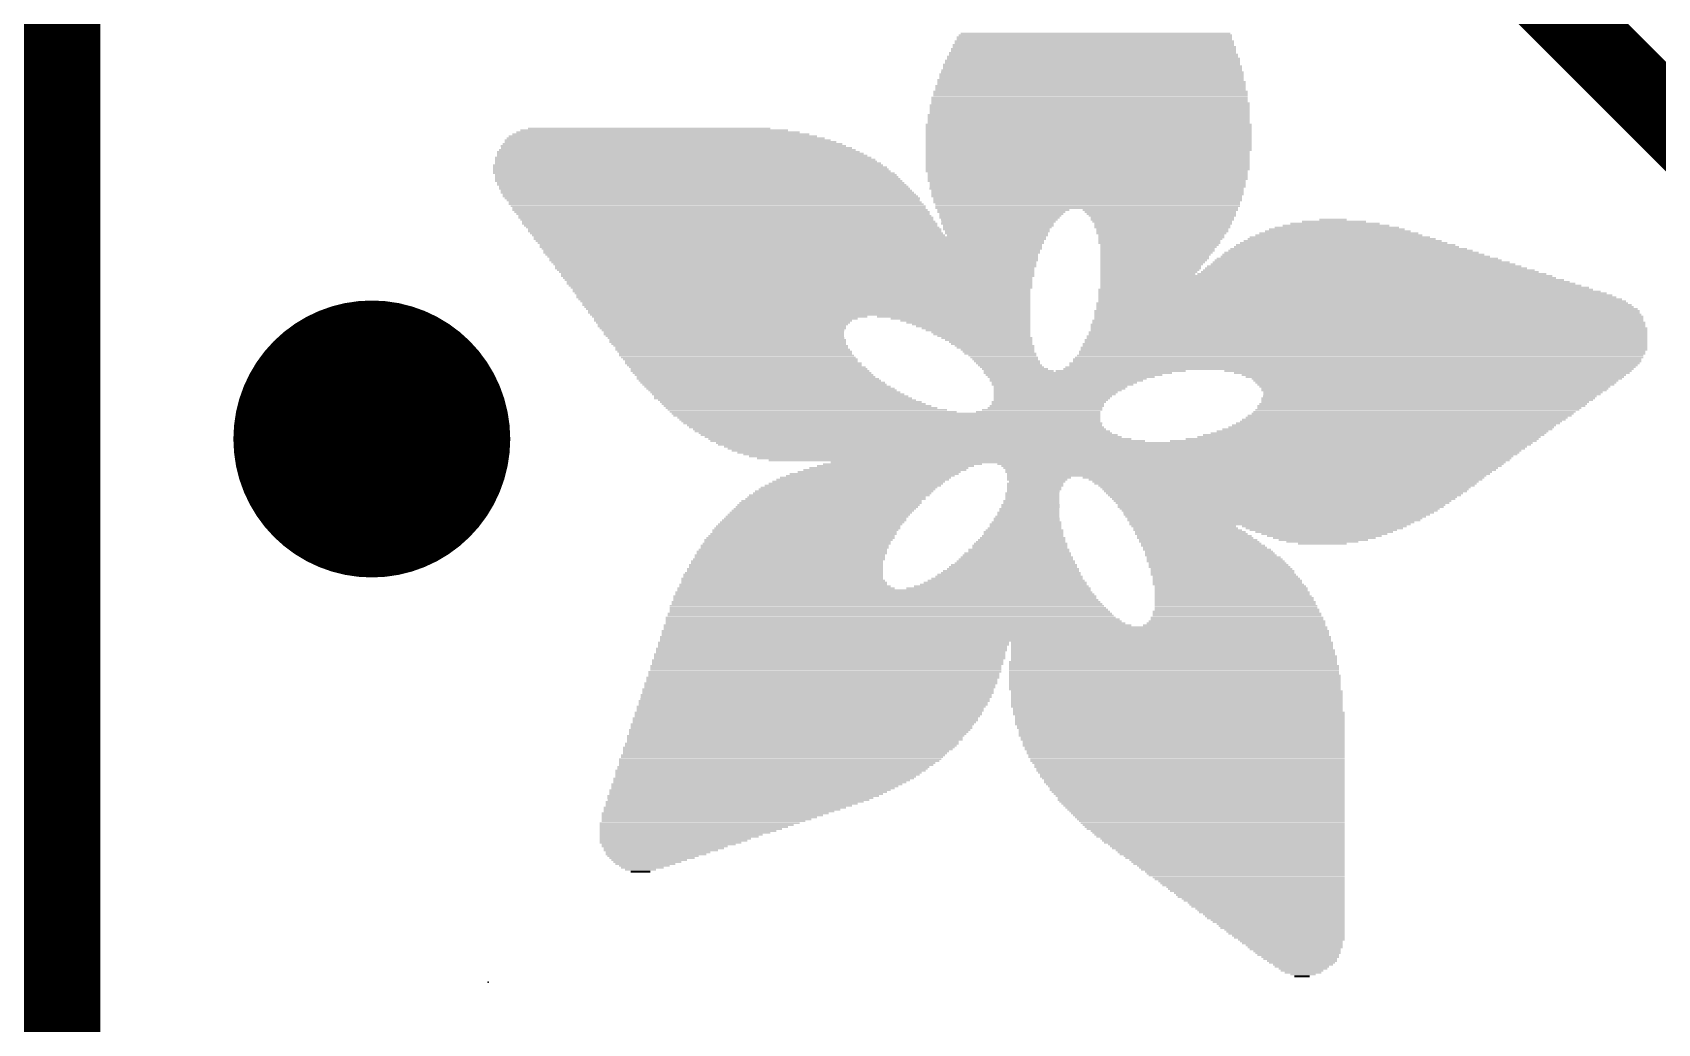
# Model space of a CAD drawing. Extents: x -7.1 to 25.8, y -5.3 to 36.3.
# Drawn here: x 0.16 to 5.48, y 22.09 to 25.33 of the extents above; entities that cross this region are included whole.
import ezdxf

# ---------------------------------------------------------------- set-up
doc = ezdxf.new("R2010")
doc.units = 0
for name, color, linetype in [('1', 12, 'CONTINUOUS'), ('16', 132, 'CONTINUOUS'), ('18', 110, 'CONTINUOUS'), ('20', 53, 'CONTINUOUS'), ('21', 40, 'CONTINUOUS'), ('23', 53, 'CONTINUOUS'), ('47', 253, 'CONTINUOUS')]:
    doc.layers.add(name, color=color, linetype=linetype)

# ---------------------------------------------------------------- blocks, each defined once
blk = doc.blocks.new('RECT')
blk.add_solid([(-0.5, -0.5), (0.5, -0.5), (-0.5, 0.5), (0.5, 0.5)])
blk = doc.blocks.new('ROUNDV')
at = {"const_width": 0.5}
blk.add_lwpolyline([(0, -0.25, 1), (0, 0.25, 1), (0, -0.25)], format="xyb", dxfattribs=at)

msp = doc.modelspace()

# ---------------------------------------------------------------- linework, layer by layer
at = {"layer": '1', "const_width": 0.254}
for points in [[(0.254, 0), (0.254, 29.21)], [(5.08, 25.484), (7.732, 22.832)]]:
    msp.add_lwpolyline(points, dxfattribs=at)
at = {"layer": '16', "const_width": 0.254}
msp.add_lwpolyline([(0.254, 0), (0.254, 29.21)], dxfattribs=at)
at = {"layer": '20'}
msp.add_line((0.254, 2.54), (0.254, 26.67), dxfattribs=at)
at = {"layer": '23'}
msp.add_point((1.651, 22.225), dxfattribs=at)
at = {"layer": '47', "const_width": 0.13}
msp.add_lwpolyline([(0.254, 23.749), (0.254, 35.859)], dxfattribs=at)
at = {"layer": '47', "const_width": 0.065}
msp.add_lwpolyline([(0.2215, 23.749, 1), (0.2865, 23.749)], format="xyb", dxfattribs=at)

# ---------------------------------------------------------------- block references
at = {"layer": '18', "xscale": 0.9064, "yscale": 0.9064}
msp.add_blockref('ROUNDV', (1.27, 24.003), dxfattribs=at)
msp.add_blockref('ROUNDV', (1.27, 24.003), dxfattribs=at)
at = {"layer": '21'}
for p, xscale, yscale in [((3.6354, 25.3175), 0.9017, 0.0063), ((3.6386, 25.3238), 0.8953, 0.0064), ((3.6386, 25.3301), 0.8827, 0.0063), ((3.629, 25.2667), 0.9398, 0.0063), ((3.6322, 25.2794), 0.9334, 0.0063), ((3.6322, 25.273), 0.9334, 0.0064), ((3.6322, 25.292), 0.9208, 0.0063), ((3.6354, 25.2857), 0.9271, 0.0064), ((3.6354, 25.3048), 0.9144, 0.0063), ((3.6354, 25.2984), 0.9144, 0.0064), ((3.6354, 25.3111), 0.9017, 0.0064), ((3.6259, 25.2286), 0.9715, 0.0063), ((3.6291, 25.2222), 0.9779, 0.0064), ((3.6291, 25.2158), 0.9779, 0.0063), ((3.629, 25.2413), 0.9652, 0.0063), ((3.629, 25.2349), 0.9652, 0.0064), ((3.6322, 25.2476), 0.9588, 0.0064), ((3.6291, 25.2539), 0.9525, 0.0063), ((3.6322, 25.2603), 0.9462, 0.0064), ((3.6227, 25.1587), 1.016, 0.0064), ((3.6227, 25.1777), 1.0033, 0.0063), ((3.6259, 25.1714), 1.0097, 0.0064), ((3.6259, 25.1651), 1.0097, 0.0063), ((3.6259, 25.1968), 0.9969, 0.0064), ((3.6259, 25.1905), 0.9969, 0.0063), ((3.6259, 25.1841), 0.9969, 0.0064), ((3.629, 25.2032), 0.9906, 0.0063), ((3.6259, 25.2095), 0.9843, 0.0064), ((3.6195, 25.1206), 1.035, 0.0064), ((3.6195, 25.1143), 1.035, 0.0063), ((3.6195, 25.1079), 1.035, 0.0064), ((3.6227, 25.1396), 1.0287, 0.0063), ((3.6227, 25.1333), 1.0287, 0.0064), ((3.6227, 25.127), 1.0287, 0.0063), ((3.6227, 25.1524), 1.016, 0.0063), ((3.6227, 25.146), 1.016, 0.0064), ((3.6164, 25.0634), 1.0541, 0.0063), ((3.6164, 25.0571), 1.0541, 0.0064), ((3.6195, 25.0952), 1.0478, 0.0064), ((3.6195, 25.0889), 1.0478, 0.0063), ((3.6195, 25.0825), 1.0478, 0.0064), ((3.6195, 25.0762), 1.0478, 0.0063), ((3.6195, 25.0698), 1.0478, 0.0064), ((3.6227, 25.1015), 1.0414, 0.0063), ((2.2162, 25), 0.9715, 0.0063), ((2.2067, 25.0063), 0.9271, 0.0064), ((2.194, 25.0127), 0.8763, 0.0063), ((2.1781, 25.019), 0.7937, 0.0064), ((3.6163, 25.0317), 1.0668, 0.0064), ((3.6163, 25.0253), 1.0668, 0.0063), ((3.6163, 25.019), 1.0668, 0.0064), ((3.6163, 25.0127), 1.0668, 0.0063), ((3.6163, 25.0063), 1.0668, 0.0064), ((3.6163, 25), 1.0668, 0.0063), ((3.6164, 25.0508), 1.0541, 0.0063), ((3.6164, 25.0444), 1.0541, 0.0064), ((3.6164, 25.0381), 1.0541, 0.0063), ((2.2701, 24.9491), 1.1684, 0.0063), ((2.2574, 24.9619), 1.1303, 0.0063), ((2.267, 24.9555), 1.1493, 0.0064), ((2.2543, 24.9682), 1.1113, 0.0064), ((2.2384, 24.9809), 1.0668, 0.0064), ((2.2479, 24.9746), 1.0858, 0.0063), ((2.232, 24.9872), 1.0414, 0.0063), ((2.2225, 24.9936), 1.0096, 0.0064), ((3.6163, 24.9936), 1.0668, 0.0064), ((3.6163, 24.9872), 1.0668, 0.0063), ((3.6163, 24.9809), 1.0668, 0.0064), ((3.6163, 24.9746), 1.0668, 0.0063), ((3.6163, 24.9682), 1.0668, 0.0064), ((3.6163, 24.9619), 1.0668, 0.0063), ((3.6163, 24.9555), 1.0668, 0.0064), ((3.6163, 24.9491), 1.0668, 0.0063), ((2.3051, 24.8984), 1.2763, 0.0063), ((2.3114, 24.892), 1.289, 0.0064), ((2.2955, 24.9174), 1.2446, 0.0064), ((2.2987, 24.911), 1.251, 0.0063), ((2.3051, 24.9047), 1.2637, 0.0064), ((2.2892, 24.9238), 1.2319, 0.0063), ((2.2733, 24.9428), 1.1874, 0.0064), ((2.286, 24.9301), 1.2128, 0.0064), ((2.2797, 24.9365), 1.2001, 0.0063), ((3.6132, 24.9428), 1.0605, 0.0064), ((3.6132, 24.9365), 1.0605, 0.0063), ((3.6132, 24.9301), 1.0605, 0.0064), ((3.6132, 24.9238), 1.0605, 0.0063), ((3.6132, 24.9174), 1.0605, 0.0064), ((3.6132, 24.911), 1.0605, 0.0063), ((3.6132, 24.9047), 1.0605, 0.0064), ((3.6132, 24.8984), 1.0605, 0.0063), ((3.6132, 24.892), 1.0605, 0.0064), ((2.3146, 24.8857), 1.2954, 0.0063), ((2.3178, 24.8793), 1.3017, 0.0064), ((2.3241, 24.8729), 1.3144, 0.0063), ((2.3304, 24.8666), 1.3145, 0.0064), ((2.3336, 24.8603), 1.3208, 0.0063), ((2.3368, 24.8539), 1.3272, 0.0064), ((2.3399, 24.8476), 1.3335, 0.0063), ((2.3464, 24.8412), 1.3335, 0.0064), ((3.6132, 24.8857), 1.0605, 0.0063), ((3.6099, 24.8793), 1.0541, 0.0064), ((3.61, 24.8476), 1.0414, 0.0063), ((3.6132, 24.8729), 1.0477, 0.0063), ((3.6132, 24.8666), 1.0477, 0.0064), ((3.6132, 24.8603), 1.0477, 0.0063), ((3.6132, 24.8539), 1.0477, 0.0064), ((3.6132, 24.8412), 1.0351, 0.0064), ((2.3495, 24.8348), 1.3398, 0.0063), ((2.359, 24.8222), 1.3462, 0.0063), ((2.3559, 24.8285), 1.3399, 0.0064), ((2.3654, 24.8158), 1.3462, 0.0064), ((2.3685, 24.8095), 1.3525, 0.0063), ((2.3749, 24.8031), 1.3526, 0.0064), ((2.378, 24.7968), 1.3589, 0.0063), ((2.3845, 24.7904), 1.3589, 0.0064), ((3.6099, 24.8222), 1.0287, 0.0063), ((3.6132, 24.8348), 1.0351, 0.0063), ((3.6132, 24.8285), 1.0351, 0.0064), ((3.61, 24.7968), 1.016, 0.0063), ((3.6132, 24.8158), 1.0223, 0.0064), ((3.6132, 24.8095), 1.0223, 0.0063), ((3.6132, 24.8031), 1.0223, 0.0064), ((3.6132, 24.7904), 1.0097, 0.0064), ((2.3876, 24.7841), 1.3526, 0.0063), ((2.394, 24.7777), 1.3525, 0.0064), ((2.3972, 24.7714), 1.3589, 0.0063), ((2.4035, 24.765), 1.3589, 0.0064), ((2.4066, 24.7587), 1.3525, 0.0063), ((2.4099, 24.7523), 1.3589, 0.0064), ((2.4162, 24.746), 1.3589, 0.0063), ((2.4194, 24.7396), 1.3525, 0.0064), ((2.4257, 24.7333), 1.3526, 0.0063), ((3.6099, 24.7777), 1.0033, 0.0064), ((3.6132, 24.7841), 1.0097, 0.0063), ((3.6132, 24.7714), 0.9969, 0.0063), ((3.6132, 24.765), 0.9969, 0.0064), ((3.61, 24.7587), 0.9906, 0.0063), ((3.3369, 24.7523), 0.4318, 0.0064), ((3.3306, 24.746), 0.4191, 0.0063), ((3.3306, 24.7396), 0.4064, 0.0064), ((3.3274, 24.7333), 0.4, 0.0063), ((3.8513, 24.7523), 0.508, 0.0064), ((3.8513, 24.746), 0.4953, 0.0063), ((3.8545, 24.7396), 0.4889, 0.0064), ((3.8576, 24.7333), 0.4826, 0.0063), ((2.4289, 24.7269), 1.3589, 0.0064), ((2.4321, 24.7206), 1.3525, 0.0063), ((2.4384, 24.7142), 1.3526, 0.0064), ((2.4416, 24.7079), 1.3589, 0.0063), ((2.4447, 24.7015), 1.3525, 0.0064), ((2.4511, 24.6952), 1.3526, 0.0063), ((2.4575, 24.6888), 1.3525, 0.0064), ((2.4575, 24.6825), 1.3525, 0.0063), ((3.3243, 24.7269), 0.3937, 0.0064), ((3.3242, 24.7206), 0.381, 0.0063), ((3.3178, 24.7079), 0.3683, 0.0063), ((3.3211, 24.7142), 0.3747, 0.0064), ((3.3211, 24.7015), 0.3619, 0.0064), ((3.3179, 24.6952), 0.3556, 0.0063), ((3.3147, 24.6888), 0.3492, 0.0064), ((3.3178, 24.6825), 0.3429, 0.0063), ((3.8577, 24.7269), 0.4699, 0.0064), ((3.8577, 24.7206), 0.4699, 0.0063), ((3.8576, 24.7142), 0.4572, 0.0064), ((3.8608, 24.7079), 0.4508, 0.0063), ((3.8577, 24.7015), 0.4445, 0.0064), ((3.8577, 24.6952), 0.4445, 0.0063), ((3.8576, 24.6888), 0.4318, 0.0064), ((3.8576, 24.6825), 0.4318, 0.0063), ((4.4323, 24.6825), 0.4762, 0.0063), ((4.4291, 24.6888), 0.4445, 0.0064), ((4.4291, 24.6952), 0.4064, 0.0063), ((4.426, 24.7015), 0.3493, 0.0064), ((4.4228, 24.7079), 0.2921, 0.0063), ((4.4196, 24.7142), 0.2096, 0.0064), ((4.4165, 24.7206), 0.0889, 0.0063), ((2.4638, 24.6761), 1.3526, 0.0064), ((2.4702, 24.6698), 1.3525, 0.0063), ((2.6384, 24.6634), 1.6764, 0.0064), ((2.6384, 24.6571), 1.6764, 0.0063), ((2.6385, 24.6507), 1.6637, 0.0064), ((2.6416, 24.6444), 1.6574, 0.0063), ((2.6416, 24.638), 1.6446, 0.0064), ((2.6416, 24.6317), 1.6446, 0.0063), ((3.3147, 24.6761), 0.3366, 0.0064), ((3.3179, 24.6698), 0.3302, 0.0063), ((3.8545, 24.6761), 0.4255, 0.0064), ((3.8545, 24.6698), 0.4127, 0.0063), ((3.8545, 24.6634), 0.4127, 0.0064), ((3.8513, 24.6571), 0.4064, 0.0063), ((3.8481, 24.6507), 0.4, 0.0064), ((3.8481, 24.6444), 0.4, 0.0063), ((3.8481, 24.638), 0.3874, 0.0064), ((3.8449, 24.6317), 0.381, 0.0063), ((4.4609, 24.6317), 0.7366, 0.0063), ((4.4577, 24.638), 0.7176, 0.0064), ((4.4514, 24.6444), 0.6795, 0.0063), ((4.4482, 24.6507), 0.6477, 0.0064), ((4.445, 24.6571), 0.616, 0.0063), ((4.4386, 24.6634), 0.5905, 0.0064), ((4.4355, 24.6698), 0.5461, 0.0063), ((4.4355, 24.6761), 0.5207, 0.0064), ((2.6448, 24.6253), 1.6383, 0.0064), ((2.6448, 24.619), 1.6256, 0.0063), ((2.6448, 24.6126), 1.6256, 0.0064), ((2.6448, 24.6063), 1.6129, 0.0063), ((2.648, 24.5999), 1.6065, 0.0064), ((2.6511, 24.5936), 1.6002, 0.0063), ((2.6511, 24.5872), 1.6002, 0.0064), ((2.6512, 24.5809), 1.5875, 0.0063), ((2.6543, 24.5745), 1.5812, 0.0064), ((3.8258, 24.5809), 0.3429, 0.0063), ((3.8354, 24.6063), 0.362, 0.0063), ((3.8322, 24.5999), 0.3556, 0.0064), ((3.8322, 24.5936), 0.3556, 0.0063), ((3.8291, 24.5872), 0.3493, 0.0064), ((3.8227, 24.5745), 0.3366, 0.0064), ((3.8418, 24.6253), 0.3747, 0.0064), ((3.8418, 24.619), 0.3747, 0.0063), ((3.8386, 24.6126), 0.3683, 0.0064), ((4.5149, 24.5745), 0.9969, 0.0064), ((4.5085, 24.5809), 0.9716, 0.0063), ((4.499, 24.5872), 0.9398, 0.0064), ((4.4958, 24.5936), 0.9208, 0.0063), ((4.4895, 24.5999), 0.8827, 0.0064), ((4.4831, 24.6063), 0.8572, 0.0063), ((4.4768, 24.6126), 0.8319, 0.0064), ((4.4736, 24.619), 0.8001, 0.0063), ((4.4672, 24.6253), 0.7747, 0.0064), ((2.6575, 24.5682), 1.5748, 0.0063), ((2.6543, 24.5618), 1.5684, 0.0064), ((2.6575, 24.5555), 1.5621, 0.0063), ((2.6606, 24.5491), 1.5557, 0.0064), ((2.6638, 24.5428), 1.5494, 0.0063), ((2.6638, 24.5364), 1.5494, 0.0064), ((2.6639, 24.5301), 1.5367, 0.0063), ((2.667, 24.5237), 1.5304, 0.0064), ((4.4005, 24.5301), 1.4923, 0.0063), ((3.8195, 24.5682), 0.3302, 0.0063), ((3.8195, 24.5618), 0.3302, 0.0064), ((3.8164, 24.5555), 0.3239, 0.0063), ((3.81, 24.5428), 0.3112, 0.0063), ((4.3942, 24.5364), 1.4796, 0.0064), ((4.4133, 24.5237), 1.5177, 0.0064), ((3.8132, 24.5491), 0.3175, 0.0064), ((4.5434, 24.5428), 1.143, 0.0063), ((4.537, 24.5491), 1.1049, 0.0064), ((4.5339, 24.5555), 1.0858, 0.0063), ((4.5244, 24.5618), 1.0541, 0.0064), ((4.5181, 24.5682), 1.0287, 0.0063), ((2.6702, 24.5174), 1.524, 0.0063), ((2.6702, 24.511), 1.524, 0.0064), ((2.6734, 24.5047), 1.5177, 0.0063), ((2.6766, 24.4983), 1.5113, 0.0064), ((2.6765, 24.492), 1.4986, 0.0063), ((2.6765, 24.4856), 1.4986, 0.0064), ((2.6797, 24.4793), 1.4922, 0.0063), ((2.6829, 24.4729), 1.4859, 0.0064), ((2.6829, 24.4666), 1.4859, 0.0063), ((4.4577, 24.492), 1.6192, 0.0063), ((4.4704, 24.4856), 1.6446, 0.0064), ((4.4895, 24.4729), 1.6827, 0.0064), ((4.4958, 24.4666), 1.6954, 0.0063), ((4.48, 24.4793), 1.6637, 0.0063), ((4.4228, 24.5174), 1.5367, 0.0063), ((4.4323, 24.511), 1.5558, 0.0064), ((4.4418, 24.5047), 1.5748, 0.0063), ((4.4545, 24.4983), 1.6002, 0.0064), ((2.6861, 24.4602), 1.4795, 0.0064), ((2.6892, 24.4539), 1.4732, 0.0063), ((2.6924, 24.4475), 1.4668, 0.0064), ((2.6924, 24.4412), 1.4668, 0.0063), ((2.6956, 24.4348), 1.4605, 0.0064), ((2.6987, 24.4285), 1.4541, 0.0063), ((2.7019, 24.4221), 1.4478, 0.0064), ((2.7019, 24.4158), 1.4478, 0.0063), ((4.5276, 24.4221), 1.7843, 0.0064), ((4.5276, 24.4158), 1.7843, 0.0063), ((4.518, 24.4412), 1.7526, 0.0063), ((4.5212, 24.4348), 1.759, 0.0064), ((4.5276, 24.4285), 1.7717, 0.0063), ((4.5117, 24.4475), 1.7399, 0.0064), ((4.5053, 24.4602), 1.7145, 0.0064), ((4.5117, 24.4539), 1.7272, 0.0063), ((2.7051, 24.4094), 1.4414, 0.0064), ((2.4416, 24.4031), 0.9017, 0.0063), ((2.4289, 24.3967), 0.8636, 0.0064), ((2.4194, 24.3904), 0.8445, 0.0063), ((2.4194, 24.384), 0.8319, 0.0064), ((2.4162, 24.3713), 0.8128, 0.0064), ((2.4194, 24.3777), 0.8191, 0.0063), ((2.4194, 24.365), 0.8065, 0.0063), ((3.175, 24.4031), 0.5016, 0.0063), ((3.1972, 24.3967), 0.4572, 0.0064), ((3.2131, 24.3904), 0.4254, 0.0063), ((3.2226, 24.384), 0.4064, 0.0064), ((3.2322, 24.3777), 0.3873, 0.0063), ((3.2385, 24.3713), 0.3746, 0.0064), ((3.248, 24.365), 0.3556, 0.0063), ((4.5308, 24.3777), 1.8161, 0.0063), ((4.5308, 24.3713), 1.8161, 0.0064), ((4.5339, 24.365), 1.8224, 0.0063), ((4.5307, 24.3904), 1.8034, 0.0063), ((4.5339, 24.384), 1.8098, 0.0064), ((4.5339, 24.4031), 1.797, 0.0063), ((4.5339, 24.3967), 1.797, 0.0064), ((4.5308, 24.4094), 1.7907, 0.0064), ((2.4194, 24.3586), 0.7937, 0.0064), ((2.4225, 24.3523), 0.7874, 0.0063), ((2.4225, 24.3459), 0.7874, 0.0064), ((2.4257, 24.3396), 0.781, 0.0063), ((2.4289, 24.3332), 0.7747, 0.0064), ((2.4352, 24.3269), 0.7747, 0.0063), ((2.4352, 24.3205), 0.7747, 0.0064), ((2.4384, 24.3142), 0.7684, 0.0063), ((2.4447, 24.3078), 0.7683, 0.0064), ((3.2544, 24.3586), 0.3429, 0.0064), ((3.2639, 24.3523), 0.3238, 0.0063), ((3.2671, 24.3459), 0.3175, 0.0064), ((3.2734, 24.3396), 0.3048, 0.0063), ((3.283, 24.3332), 0.2985, 0.0064), ((3.2893, 24.3269), 0.2858, 0.0063), ((3.2957, 24.3205), 0.2731, 0.0064), ((3.2989, 24.3142), 0.2667, 0.0063), ((3.3084, 24.3078), 0.2603, 0.0064), ((4.5212, 24.3142), 1.8478, 0.0063), ((4.5212, 24.3078), 1.8478, 0.0064), ((4.5244, 24.3269), 1.8415, 0.0063), ((4.5244, 24.3205), 1.8415, 0.0064), ((4.5276, 24.3396), 1.8351, 0.0063), ((4.5276, 24.3332), 1.8351, 0.0064), ((4.5307, 24.3523), 1.8288, 0.0063), ((4.5307, 24.3459), 1.8288, 0.0064), ((4.5339, 24.3586), 1.8224, 0.0064), ((2.4479, 24.3015), 0.762, 0.0063), ((2.4511, 24.2951), 0.7684, 0.0064), ((2.4575, 24.2888), 0.7683, 0.0063), ((2.4606, 24.2824), 0.762, 0.0064), ((2.4638, 24.2761), 0.7684, 0.0063), ((2.4702, 24.2697), 0.7683, 0.0064), ((2.4765, 24.2634), 0.7684, 0.0063), ((2.4797, 24.257), 0.762, 0.0064), ((3.3115, 24.3015), 0.254, 0.0063), ((3.3178, 24.2951), 0.2413, 0.0064), ((3.3211, 24.2888), 0.2349, 0.0063), ((3.3274, 24.2824), 0.235, 0.0064), ((3.3338, 24.2761), 0.2223, 0.0063), ((3.3401, 24.2697), 0.2222, 0.0064), ((3.3433, 24.2634), 0.2159, 0.0063), ((3.3497, 24.257), 0.2159, 0.0064), ((4.4958, 24.2634), 1.8606, 0.0063), ((4.4958, 24.257), 1.8606, 0.0064), ((4.5022, 24.2697), 1.8605, 0.0064), ((4.5053, 24.2761), 1.8542, 0.0063), ((4.5117, 24.2888), 1.8542, 0.0063), ((4.5117, 24.2824), 1.8542, 0.0064), ((4.518, 24.3015), 1.8542, 0.0063), ((4.518, 24.2951), 1.8542, 0.0064), ((2.4861, 24.2507), 0.7747, 0.0063), ((2.4892, 24.2443), 0.7684, 0.0064), ((2.4988, 24.238), 0.7747, 0.0063), ((2.5051, 24.2316), 0.7747, 0.0064), ((2.5083, 24.2253), 0.7811, 0.0063), ((2.5146, 24.2189), 0.781, 0.0064), ((2.521, 24.2126), 0.7811, 0.0063), ((2.5273, 24.2062), 0.781, 0.0064), ((3.3528, 24.2507), 0.2096, 0.0063), ((3.3592, 24.2443), 0.2095, 0.0064), ((3.3655, 24.238), 0.2096, 0.0063), ((3.3751, 24.2316), 0.2159, 0.0064), ((3.3877, 24.2253), 0.2286, 0.0063), ((3.5814, 24.2189), 0.616, 0.0064), ((3.5687, 24.2126), 0.5778, 0.0063), ((3.5592, 24.2062), 0.5461, 0.0064), ((3.7211, 24.2253), 0.4254, 0.0063), ((4.4672, 24.2316), 1.8669, 0.0064), ((4.4736, 24.238), 1.8669, 0.0063), ((4.4863, 24.2507), 1.8669, 0.0063), ((4.4831, 24.2443), 1.8606, 0.0064), ((4.7275, 24.2253), 1.3335, 0.0063), ((4.7403, 24.2189), 1.2954, 0.0064), ((4.7466, 24.2126), 1.2573, 0.0063), ((4.7498, 24.2062), 1.2382, 0.0064), ((2.5337, 24.1999), 0.7937, 0.0063), ((2.54, 24.1935), 0.7938, 0.0064), ((2.5495, 24.1872), 0.8001, 0.0063), ((2.5558, 24.1808), 0.8001, 0.0064), ((2.5654, 24.1745), 0.8064, 0.0063), ((2.5749, 24.1681), 0.8128, 0.0064), ((2.5813, 24.1618), 0.8128, 0.0063), ((2.5908, 24.1554), 0.8192, 0.0064), ((2.6004, 24.1491), 0.8255, 0.0063), ((3.5433, 24.1935), 0.5016, 0.0064), ((3.5497, 24.1999), 0.5143, 0.0063), ((3.537, 24.1872), 0.4763, 0.0063), ((3.5306, 24.1808), 0.4636, 0.0064), ((3.5211, 24.1681), 0.4318, 0.0064), ((3.5084, 24.1554), 0.4064, 0.0064), ((3.5052, 24.1491), 0.4, 0.0063), ((3.5243, 24.1745), 0.4381, 0.0063), ((3.5148, 24.1618), 0.4191, 0.0063), ((4.7561, 24.1999), 1.2129, 0.0063), ((4.753, 24.1935), 1.1938, 0.0064), ((4.753, 24.1872), 1.1811, 0.0063), ((4.753, 24.1808), 1.1684, 0.0064), ((4.7498, 24.1745), 1.1494, 0.0063), ((4.7466, 24.1618), 1.1303, 0.0063), ((4.7498, 24.1681), 1.1366, 0.0064), ((4.7435, 24.1554), 1.1113, 0.0064), ((4.7403, 24.1491), 1.1049, 0.0063), ((2.6162, 24.1364), 0.8446, 0.0063), ((2.6099, 24.1427), 0.8319, 0.0064), ((2.6289, 24.13), 0.8446, 0.0064), ((2.6416, 24.1237), 0.8572, 0.0063), ((2.6511, 24.1173), 0.8636, 0.0064), ((2.6639, 24.111), 0.8763, 0.0063), ((2.6765, 24.1046), 0.889, 0.0064), ((2.6956, 24.0983), 0.9144, 0.0063), ((3.464, 24.0983), 0.3937, 0.0063), ((3.4735, 24.1046), 0.3747, 0.0064), ((3.4798, 24.111), 0.3746, 0.0063), ((3.4862, 24.1237), 0.3747, 0.0063), ((3.483, 24.1173), 0.3683, 0.0064), ((3.4957, 24.1364), 0.381, 0.0063), ((3.4925, 24.13), 0.3746, 0.0064), ((3.4989, 24.1427), 0.3873, 0.0064), ((4.6927, 24.0983), 1.0605, 0.0063), ((4.7054, 24.111), 1.0731, 0.0063), ((4.699, 24.1046), 1.0604, 0.0064), ((4.7117, 24.1173), 1.0732, 0.0064), ((4.718, 24.1237), 1.0731, 0.0063), ((4.7276, 24.1364), 1.0922, 0.0063), ((4.7244, 24.13), 1.0858, 0.0064), ((4.7339, 24.1427), 1.0922, 0.0064), ((2.7146, 24.0919), 0.9398, 0.0064), ((2.9527, 24.0856), 1.4033, 0.0063), ((2.9559, 24.0792), 1.397, 0.0064), ((2.9623, 24.0729), 1.3843, 0.0063), ((2.9655, 24.0665), 1.3779, 0.0064), ((2.9686, 24.0602), 1.3716, 0.0063), ((2.975, 24.0538), 1.3716, 0.0064), ((2.9813, 24.0475), 1.3589, 0.0063), ((2.9877, 24.0411), 1.3589, 0.0064), ((3.4512, 24.0919), 0.4064, 0.0064), ((4.6069, 24.0411), 1.0668, 0.0064), ((4.6165, 24.0475), 1.0605, 0.0063), ((4.6292, 24.0538), 1.0605, 0.0064), ((4.6387, 24.0602), 1.0541, 0.0063), ((4.6482, 24.0665), 1.0604, 0.0064), ((4.6578, 24.0729), 1.0541, 0.0063), ((4.6673, 24.0792), 1.0605, 0.0064), ((4.6768, 24.0856), 1.0541, 0.0063), ((4.6832, 24.0919), 1.0541, 0.0064), ((2.9972, 24.0348), 1.3526, 0.0063), ((3.0068, 24.0284), 1.3589, 0.0064), ((3.0163, 24.0221), 1.3525, 0.0063), ((3.029, 24.0157), 1.3653, 0.0064), ((3.0417, 24.0094), 1.3653, 0.0063), ((3.0638, 24.003), 1.3843, 0.0064), ((3.0893, 23.9967), 1.4224, 0.0063), ((3.7338, 23.9903), 2.6734, 0.0064), ((4.4831, 23.9967), 1.2002, 0.0063), ((4.5117, 24.003), 1.1557, 0.0064), ((4.5339, 24.0094), 1.124, 0.0063), ((4.5498, 24.0157), 1.1176, 0.0064), ((4.5657, 24.0221), 1.0985, 0.0063), ((4.5784, 24.0284), 1.0859, 0.0064), ((4.5943, 24.0348), 1.0795, 0.0063), ((3.7338, 23.984), 2.6606, 0.0063), ((3.737, 23.9776), 2.6289, 0.0064), ((3.7402, 23.9713), 2.6099, 0.0063), ((3.7402, 23.9649), 2.5845, 0.0064), ((3.7465, 23.9586), 2.559, 0.0063), ((3.7529, 23.9522), 2.5337, 0.0064), ((3.7561, 23.9459), 2.5019, 0.0063), ((3.7656, 23.9395), 2.4701, 0.0064), ((3.7814, 23.9332), 2.4257, 0.0063), ((2.902, 23.8824), 0.5525, 0.0063), ((2.9146, 23.8887), 0.5525, 0.0064), ((2.9305, 23.8951), 0.5334, 0.0063), ((2.9496, 23.9014), 0.5334, 0.0064), ((2.9623, 23.9078), 0.5207, 0.0063), ((2.9845, 23.9141), 0.5144, 0.0064), ((3.0068, 23.9205), 0.5207, 0.0063), ((3.8767, 23.9268), 2.2098, 0.0064), ((4.1466, 23.9205), 1.6573, 0.0063), ((4.1498, 23.9141), 1.6383, 0.0064), ((4.1466, 23.9078), 1.6193, 0.0063), ((4.1402, 23.8951), 1.5938, 0.0063), ((4.1466, 23.9014), 1.6065, 0.0064), ((4.1338, 23.8824), 1.5685, 0.0063), ((4.1402, 23.8887), 1.5812, 0.0064), ((2.8162, 23.8316), 0.5842, 0.0063), ((2.8258, 23.8379), 0.5779, 0.0064), ((2.8321, 23.8443), 0.5778, 0.0063), ((2.8448, 23.8506), 0.5778, 0.0064), ((2.8544, 23.857), 0.5715, 0.0063), ((2.8639, 23.8633), 0.5651, 0.0064), ((2.8765, 23.8697), 0.5651, 0.0063), ((2.8861, 23.876), 0.5588, 0.0064), ((3.4544, 23.876), 0.2096, 0.0064), ((3.4417, 23.857), 0.1842, 0.0063), ((3.4417, 23.8506), 0.1842, 0.0064), ((3.4385, 23.8443), 0.1778, 0.0063), ((3.4385, 23.8379), 0.1778, 0.0064), ((3.4481, 23.8697), 0.1969, 0.0063), ((3.4354, 23.8316), 0.1715, 0.0063), ((3.4481, 23.8633), 0.1841, 0.0064), ((4.2545, 23.876), 1.3144, 0.0064), ((4.2609, 23.8697), 1.2891, 0.0063), ((4.2609, 23.8633), 1.2637, 0.0064), ((4.2609, 23.857), 1.2509, 0.0063), ((4.2641, 23.8506), 1.2319, 0.0064), ((4.2609, 23.8443), 1.2129, 0.0063), ((4.2609, 23.8379), 1.2001, 0.0064), ((4.2609, 23.8316), 1.1875, 0.0063), ((2.7591, 23.7808), 0.5969, 0.0063), ((2.7654, 23.7871), 0.5969, 0.0064), ((2.7717, 23.7934), 0.5969, 0.0063), ((2.775, 23.7998), 0.5905, 0.0064), ((2.7877, 23.8062), 0.5905, 0.0063), ((2.7908, 23.8125), 0.5842, 0.0064), ((2.8004, 23.8189), 0.5905, 0.0063), ((2.8099, 23.8252), 0.5842, 0.0064), ((3.4259, 23.7871), 0.1905, 0.0064), ((3.4259, 23.7808), 0.1905, 0.0063), ((3.429, 23.7998), 0.1842, 0.0064), ((3.429, 23.7934), 0.1842, 0.0063), ((3.4322, 23.8252), 0.1778, 0.0064), ((3.4322, 23.8189), 0.1778, 0.0063), ((3.4322, 23.8125), 0.1778, 0.0064), ((3.4322, 23.8062), 0.1778, 0.0063), ((4.2577, 23.8252), 1.1684, 0.0064), ((4.2576, 23.8189), 1.1557, 0.0063), ((4.2545, 23.8125), 1.1366, 0.0064), ((4.2545, 23.8062), 1.124, 0.0063), ((4.2514, 23.7998), 1.1049, 0.0064), ((4.2513, 23.7934), 1.0922, 0.0063), ((4.2481, 23.7871), 1.0731, 0.0064), ((4.245, 23.7808), 1.0668, 0.0063), ((2.7051, 23.7236), 0.6032, 0.0064), ((2.7115, 23.73), 0.6033, 0.0063), ((2.7178, 23.7363), 0.6032, 0.0064), ((2.721, 23.7427), 0.5969, 0.0063), ((2.7273, 23.749), 0.5969, 0.0064), ((2.7336, 23.7553), 0.5969, 0.0063), ((2.7401, 23.7617), 0.5969, 0.0064), ((2.7464, 23.7681), 0.5969, 0.0063), ((2.7528, 23.7744), 0.5969, 0.0064), ((3.41, 23.7236), 0.2349, 0.0064), ((3.4131, 23.73), 0.2286, 0.0063), ((3.4132, 23.7427), 0.2159, 0.0063), ((3.4132, 23.7363), 0.2159, 0.0064), ((3.4163, 23.749), 0.2096, 0.0064), ((3.4195, 23.7617), 0.2032, 0.0064), ((3.4195, 23.7553), 0.2032, 0.0063), ((3.4226, 23.7744), 0.1969, 0.0064), ((3.4226, 23.7681), 0.1969, 0.0063), ((4.2418, 23.7744), 1.0478, 0.0064), ((4.2418, 23.7681), 1.035, 0.0063), ((4.2386, 23.7617), 1.016, 0.0064), ((4.2323, 23.7553), 1.0033, 0.0063), ((4.2291, 23.749), 0.9842, 0.0064), ((4.2259, 23.7427), 0.9652, 0.0063), ((4.2228, 23.7363), 0.9589, 0.0064), ((4.21, 23.7236), 0.9207, 0.0064), ((4.2164, 23.73), 0.9334, 0.0063), ((2.667, 23.6728), 0.616, 0.0064), ((2.6734, 23.6791), 0.6159, 0.0063), ((2.6765, 23.6855), 0.6096, 0.0064), ((2.6829, 23.6919), 0.6096, 0.0063), ((2.6892, 23.7046), 0.6096, 0.0063), ((2.6861, 23.6982), 0.6033, 0.0064), ((2.6956, 23.7109), 0.6096, 0.0064), ((2.6987, 23.7172), 0.6033, 0.0063), ((3.3973, 23.6728), 0.2857, 0.0064), ((3.4004, 23.6791), 0.2794, 0.0063), ((3.4005, 23.6855), 0.2667, 0.0064), ((3.4036, 23.6982), 0.2604, 0.0064), ((3.4036, 23.6919), 0.2604, 0.0063), ((3.4068, 23.7046), 0.254, 0.0063), ((3.4068, 23.7109), 0.2413, 0.0064), ((3.41, 23.7172), 0.2349, 0.0063), ((3.9275, 23.7172), 0.3429, 0.0063), ((3.9339, 23.7109), 0.3429, 0.0064), ((3.9402, 23.7046), 0.3556, 0.0063), ((3.9497, 23.6982), 0.362, 0.0064), ((3.9529, 23.6919), 0.3683, 0.0063), ((3.9624, 23.6855), 0.3746, 0.0064), ((3.9656, 23.6791), 0.381, 0.0063), ((3.9751, 23.6728), 0.3874, 0.0064), ((4.3879, 23.7172), 0.5397, 0.0063), ((4.3879, 23.7109), 0.5143, 0.0064), ((4.3847, 23.7046), 0.4826, 0.0063), ((4.3879, 23.6982), 0.4509, 0.0064), ((4.3879, 23.6919), 0.4127, 0.0063), ((4.3879, 23.6855), 0.3747, 0.0064), ((4.3879, 23.6791), 0.3365, 0.0063), ((4.3847, 23.6728), 0.2921, 0.0064), ((2.6385, 23.622), 0.6223, 0.0064), ((2.6385, 23.6157), 0.6223, 0.0063), ((2.6448, 23.6347), 0.6223, 0.0064), ((2.6448, 23.6284), 0.6223, 0.0063), ((2.648, 23.641), 0.6159, 0.0063), ((2.6543, 23.6538), 0.616, 0.0063), ((2.6543, 23.6474), 0.616, 0.0064), ((2.6606, 23.6601), 0.6159, 0.0064), ((2.6638, 23.6665), 0.6096, 0.0063), ((3.3814, 23.6157), 0.3683, 0.0063), ((3.3814, 23.622), 0.3556, 0.0064), ((3.3845, 23.6284), 0.3493, 0.0063), ((3.3877, 23.641), 0.3302, 0.0063), ((3.3877, 23.6347), 0.3302, 0.0064), ((3.3909, 23.6538), 0.3112, 0.0063), ((3.3909, 23.6474), 0.3112, 0.0064), ((3.3941, 23.6601), 0.3048, 0.0064), ((3.3941, 23.6665), 0.2921, 0.0063), ((3.9783, 23.6665), 0.3937, 0.0063), ((3.991, 23.6538), 0.4064, 0.0063), ((3.9847, 23.6601), 0.3937, 0.0064), ((3.9973, 23.6474), 0.4064, 0.0064), ((4.0037, 23.641), 0.4191, 0.0063), ((4.0132, 23.6284), 0.4254, 0.0063), ((4.0164, 23.622), 0.4318, 0.0064), ((4.0101, 23.6347), 0.4191, 0.0064), ((4.0259, 23.6157), 0.4382, 0.0063), ((4.3815, 23.6665), 0.235, 0.0063), ((4.3815, 23.6601), 0.1588, 0.0064), ((2.6194, 23.5648), 0.6477, 0.0063), ((2.6225, 23.5776), 0.6413, 0.0063), ((2.6225, 23.5712), 0.6413, 0.0064), ((2.6257, 23.5903), 0.635, 0.0063), ((2.6257, 23.5839), 0.635, 0.0064), ((2.6289, 23.6029), 0.6286, 0.0063), ((2.6289, 23.5966), 0.6286, 0.0064), ((2.6353, 23.6093), 0.6287, 0.0064), ((3.3623, 23.5648), 0.4572, 0.0063), ((3.3624, 23.5712), 0.4445, 0.0064), ((3.3687, 23.5776), 0.4318, 0.0063), ((3.3687, 23.5839), 0.4191, 0.0064), ((3.3719, 23.5903), 0.4127, 0.0063), ((3.3751, 23.5966), 0.3937, 0.0064), ((3.3782, 23.6029), 0.3874, 0.0063), ((3.3782, 23.6093), 0.3746, 0.0064), ((4.029, 23.6093), 0.4445, 0.0064), ((4.0323, 23.6029), 0.4509, 0.0063), ((4.0386, 23.5966), 0.4508, 0.0064), ((4.0418, 23.5903), 0.4572, 0.0063), ((4.045, 23.5839), 0.4635, 0.0064), ((4.0513, 23.5776), 0.4636, 0.0063), ((4.0545, 23.5712), 0.4699, 0.0064), ((4.0545, 23.5648), 0.4699, 0.0063), ((2.6257, 23.5141), 0.7112, 0.0063), ((2.6162, 23.5267), 0.6794, 0.0063), ((2.6225, 23.5204), 0.6921, 0.0064), ((2.613, 23.5458), 0.6604, 0.0064), ((2.6162, 23.5395), 0.6668, 0.0063), ((2.6194, 23.5331), 0.6731, 0.0064), ((2.6162, 23.5585), 0.654, 0.0064), ((2.6162, 23.5522), 0.654, 0.0063), ((3.3211, 23.5141), 0.6033, 0.0063), ((3.3306, 23.5204), 0.5715, 0.0064), ((3.337, 23.5267), 0.5461, 0.0063), ((3.3433, 23.5331), 0.5334, 0.0064), ((3.3465, 23.5395), 0.5143, 0.0063), ((3.3497, 23.5458), 0.4953, 0.0064), ((3.356, 23.5522), 0.4826, 0.0063), ((3.3559, 23.5585), 0.4699, 0.0064), ((4.0576, 23.5585), 0.4763, 0.0064), ((4.064, 23.5522), 0.4762, 0.0063), ((4.0672, 23.5458), 0.4826, 0.0064), ((4.0736, 23.5267), 0.4953, 0.0063), ((4.0704, 23.5395), 0.4889, 0.0063), ((4.0704, 23.5331), 0.4889, 0.0064), ((4.0799, 23.5204), 0.4953, 0.0064), ((4.0831, 23.5141), 0.5017, 0.0063), ((2.9559, 23.4569), 1.4224, 0.0064), ((2.9527, 23.4696), 1.4033, 0.0064), ((2.956, 23.4633), 1.4097, 0.0063), ((2.9527, 23.476), 1.3907, 0.0063), ((2.9496, 23.4886), 1.3843, 0.0063), ((2.9496, 23.4823), 1.3843, 0.0064), ((2.9464, 23.5014), 1.3652, 0.0063), ((2.9496, 23.495), 1.3716, 0.0064), ((2.9464, 23.5077), 1.3526, 0.0064), ((4.0957, 23.4696), 0.5271, 0.0064), ((4.0957, 23.4633), 0.5271, 0.0063), ((4.0862, 23.5014), 0.508, 0.0063), ((4.0862, 23.495), 0.508, 0.0064), ((4.0894, 23.4886), 0.5144, 0.0063), ((4.0989, 23.4569), 0.5334, 0.0064), ((4.0831, 23.5077), 0.5017, 0.0064), ((4.0926, 23.4823), 0.5207, 0.0064), ((4.0926, 23.476), 0.5207, 0.0063), ((2.9686, 23.4188), 1.4732, 0.0064), ((2.975, 23.4124), 1.4859, 0.0063), ((2.9782, 23.4061), 1.4923, 0.0064), ((2.9655, 23.4315), 1.4541, 0.0064), ((2.9687, 23.4252), 1.4605, 0.0063), ((2.9591, 23.4505), 1.4288, 0.0063), ((2.9623, 23.4442), 1.4351, 0.0064), ((2.9655, 23.4379), 1.4415, 0.0063), ((4.1021, 23.4061), 0.5778, 0.0064), ((4.1021, 23.4188), 0.5652, 0.0064), ((4.1021, 23.4124), 0.5652, 0.0063), ((4.1021, 23.4315), 0.5524, 0.0064), ((4.1021, 23.4252), 0.5524, 0.0063), ((4.099, 23.4379), 0.5461, 0.0063), ((4.0989, 23.4505), 0.5334, 0.0063), ((4.1021, 23.4442), 0.5398, 0.0064), ((3.3115, 23.3553), 2.1971, 0.0064), ((3.3115, 23.349), 2.1971, 0.0063), ((3.3115, 23.3743), 2.1844, 0.0063), ((3.3115, 23.368), 2.1844, 0.0064), ((3.3115, 23.3617), 2.1844, 0.0063), ((3.3115, 23.3871), 2.1717, 0.0063), ((3.3115, 23.3807), 2.1717, 0.0064), ((2.9909, 23.3934), 1.5303, 0.0064), ((2.9845, 23.3998), 1.505, 0.0063), ((4.0926, 23.3934), 0.5969, 0.0064), ((4.0989, 23.3998), 0.5842, 0.0063), ((2.7686, 23.2981), 1.1494, 0.0063), ((2.775, 23.3172), 1.1493, 0.0064), ((2.775, 23.3109), 1.1493, 0.0063), ((2.7718, 23.3045), 1.143, 0.0064), ((2.7813, 23.3362), 1.1494, 0.0063), ((2.7813, 23.3299), 1.1494, 0.0064), ((2.7781, 23.3236), 1.143, 0.0063), ((3.3115, 23.3426), 2.1971, 0.0064), ((3.8926, 23.3109), 1.0605, 0.0063), ((3.8926, 23.3045), 1.0605, 0.0064), ((3.8926, 23.2981), 1.0605, 0.0063), ((3.8894, 23.3362), 1.0541, 0.0063), ((3.8894, 23.3299), 1.0541, 0.0064), ((3.8894, 23.3236), 1.0541, 0.0063), ((3.8894, 23.3172), 1.0541, 0.0064), ((2.7559, 23.26), 1.1494, 0.0063), ((2.7559, 23.2537), 1.1494, 0.0064), ((2.7559, 23.2474), 1.1494, 0.0063), ((2.7623, 23.2791), 1.1493, 0.0064), ((2.7623, 23.2728), 1.1493, 0.0063), ((2.7623, 23.2664), 1.1493, 0.0064), ((2.7686, 23.2918), 1.1494, 0.0064), ((2.7686, 23.2855), 1.1494, 0.0063), ((3.8926, 23.2728), 1.0731, 0.0063), ((3.8926, 23.2664), 1.0731, 0.0064), ((3.8958, 23.26), 1.0795, 0.0063), ((3.8958, 23.2537), 1.0795, 0.0064), ((3.8958, 23.2474), 1.0795, 0.0063), ((3.8957, 23.2918), 1.0668, 0.0064), ((3.8957, 23.2855), 1.0668, 0.0063), ((3.8957, 23.2791), 1.0668, 0.0064), ((2.7369, 23.1966), 1.1493, 0.0063), ((2.7369, 23.1902), 1.1493, 0.0064), ((2.7401, 23.2029), 1.1557, 0.0064), ((2.7464, 23.2219), 1.1557, 0.0063), ((2.7432, 23.2156), 1.1494, 0.0064), ((2.7432, 23.2093), 1.1494, 0.0063), ((2.7528, 23.241), 1.1557, 0.0064), ((2.7496, 23.2347), 1.1493, 0.0063), ((2.7496, 23.2283), 1.1493, 0.0064), ((3.8958, 23.241), 1.0795, 0.0064), ((3.8958, 23.2347), 1.0795, 0.0063), ((3.8989, 23.2283), 1.0858, 0.0064), ((3.8989, 23.2219), 1.0858, 0.0063), ((3.8989, 23.2156), 1.0858, 0.0064), ((3.8989, 23.2093), 1.0858, 0.0063), ((3.8989, 23.2029), 1.0858, 0.0064), ((3.8989, 23.1966), 1.0858, 0.0063), ((3.8989, 23.1902), 1.0858, 0.0064), ((2.7178, 23.1457), 1.1494, 0.0063), ((2.7146, 23.1394), 1.143, 0.0064), ((2.721, 23.1521), 1.143, 0.0064), ((2.7242, 23.1648), 1.1493, 0.0064), ((2.7242, 23.1585), 1.1493, 0.0063), ((2.7305, 23.1838), 1.1494, 0.0063), ((2.7305, 23.1775), 1.1494, 0.0064), ((2.7305, 23.1712), 1.1494, 0.0063), ((3.8989, 23.1838), 1.0858, 0.0063), ((3.9053, 23.1775), 1.0859, 0.0064), ((3.9053, 23.1712), 1.0859, 0.0063), ((3.9053, 23.1648), 1.0859, 0.0064), ((3.9053, 23.1585), 1.0859, 0.0063), ((3.9053, 23.1521), 1.0859, 0.0064), ((3.9053, 23.1457), 1.0859, 0.0063), ((3.9053, 23.1394), 1.0859, 0.0064), ((2.6892, 23.0886), 1.1303, 0.0064), ((2.6987, 23.1076), 1.1367, 0.0063), ((2.6987, 23.1013), 1.1367, 0.0064), ((2.6956, 23.095), 1.1303, 0.0063), ((2.7083, 23.1267), 1.143, 0.0064), ((2.7051, 23.1204), 1.1366, 0.0063), ((2.7051, 23.114), 1.1366, 0.0064), ((2.7146, 23.1331), 1.143, 0.0063), ((3.9053, 23.1331), 1.0859, 0.0063), ((3.9053, 23.1267), 1.0859, 0.0064), ((3.9116, 23.1076), 1.0858, 0.0063), ((3.9116, 23.1013), 1.0858, 0.0064), ((3.9085, 23.1204), 1.0795, 0.0063), ((3.9085, 23.114), 1.0795, 0.0064), ((3.9148, 23.095), 1.0795, 0.0063), ((3.9148, 23.0886), 1.0795, 0.0064), ((2.6575, 23.0314), 1.1049, 0.0063), ((2.6702, 23.0505), 1.1176, 0.0064), ((2.667, 23.0442), 1.1112, 0.0063), ((2.6639, 23.0378), 1.1049, 0.0064), ((2.6797, 23.0695), 1.124, 0.0063), ((2.6765, 23.0632), 1.1176, 0.0064), ((2.6765, 23.0569), 1.1176, 0.0063), ((2.6892, 23.0823), 1.1303, 0.0063), ((2.6861, 23.0759), 1.1239, 0.0064), ((3.9148, 23.0823), 1.0795, 0.0063), ((3.9148, 23.0759), 1.0795, 0.0064), ((3.9148, 23.0695), 1.0795, 0.0063), ((3.918, 23.0632), 1.0731, 0.0064), ((3.918, 23.0569), 1.0731, 0.0063), ((3.9211, 23.0505), 1.0668, 0.0064), ((3.9211, 23.0442), 1.0668, 0.0063), ((3.9211, 23.0378), 1.0668, 0.0064), ((3.9211, 23.0314), 1.0668, 0.0063), ((2.6353, 22.9933), 1.0859, 0.0063), ((2.6321, 22.987), 1.0795, 0.0064), ((2.6257, 22.9807), 1.0668, 0.0063), ((2.6448, 23.0061), 1.0922, 0.0063), ((2.6416, 22.9997), 1.0858, 0.0064), ((2.6543, 23.0251), 1.0986, 0.0064), ((2.6543, 23.0188), 1.0986, 0.0063), ((2.648, 23.0124), 1.0859, 0.0064), ((3.9243, 23.0251), 1.0604, 0.0064), ((3.9243, 23.0188), 1.0604, 0.0063), ((3.9275, 23.0124), 1.0541, 0.0064), ((3.9275, 23.0061), 1.0541, 0.0063), ((3.9275, 22.9997), 1.0541, 0.0064), ((3.9306, 22.9933), 1.0477, 0.0063), ((3.9306, 22.987), 1.0477, 0.0064), ((3.9338, 22.9807), 1.0414, 0.0063), ((2.5844, 22.9299), 1.0223, 0.0063), ((2.5813, 22.9235), 1.016, 0.0064), ((2.6067, 22.9552), 1.0541, 0.0063), ((2.6035, 22.9489), 1.0478, 0.0064), ((2.5972, 22.9426), 1.0351, 0.0063), ((2.5939, 22.9362), 1.0287, 0.0064), ((2.6162, 22.968), 1.0604, 0.0063), ((2.6131, 22.9616), 1.0541, 0.0064), ((2.6225, 22.9743), 1.0605, 0.0064), ((3.9338, 22.9743), 1.0414, 0.0064), ((3.937, 22.968), 1.035, 0.0063), ((3.937, 22.9616), 1.035, 0.0064), ((3.9402, 22.9552), 1.0287, 0.0063), ((3.9402, 22.9489), 1.0287, 0.0064), ((3.9434, 22.9426), 1.0223, 0.0063), ((3.9465, 22.9362), 1.016, 0.0064), ((3.9465, 22.9299), 1.016, 0.0063), ((3.9497, 22.9235), 1.0096, 0.0064), ((2.5305, 22.8727), 0.9525, 0.0064), ((2.5527, 22.8918), 0.9842, 0.0063), ((2.54, 22.879), 0.9588, 0.0063), ((2.5464, 22.8854), 0.9715, 0.0064), ((2.5749, 22.9171), 1.016, 0.0063), ((2.5686, 22.9108), 1.0033, 0.0064), ((2.5654, 22.9045), 0.997, 0.0063), ((2.5591, 22.8981), 0.9843, 0.0064), ((3.9497, 22.9171), 1.0096, 0.0063), ((3.9529, 22.9108), 1.0033, 0.0064), ((3.9561, 22.9045), 0.9969, 0.0063), ((3.9561, 22.8981), 0.9969, 0.0064), ((3.9592, 22.8918), 0.9906, 0.0063), ((3.9624, 22.8854), 0.9842, 0.0064), ((3.9624, 22.879), 0.9842, 0.0063), ((3.9656, 22.8727), 0.9779, 0.0064), ((2.486, 22.8346), 0.889, 0.0064), ((2.4765, 22.8283), 0.87, 0.0063), ((2.4702, 22.8219), 0.8573, 0.0064), ((2.5019, 22.8473), 0.908, 0.0064), ((2.5083, 22.8537), 0.9207, 0.0063), ((2.4956, 22.8409), 0.8953, 0.0063), ((2.5177, 22.86), 0.9271, 0.0064), ((2.5241, 22.8664), 0.9398, 0.0063), ((3.9688, 22.8664), 0.9715, 0.0063), ((3.9719, 22.86), 0.9652, 0.0064), ((3.9719, 22.8537), 0.9652, 0.0063), ((3.9751, 22.8473), 0.9588, 0.0064), ((3.9783, 22.8409), 0.9525, 0.0063), ((3.9815, 22.8346), 0.9461, 0.0064), ((3.9846, 22.8283), 0.9398, 0.0063), ((3.9846, 22.8219), 0.9398, 0.0064), ((2.3845, 22.7711), 0.7239, 0.0064), ((2.3749, 22.7647), 0.7048, 0.0063), ((2.394, 22.7775), 0.7429, 0.0063), ((2.4257, 22.7965), 0.7938, 0.0064), ((2.4162, 22.7902), 0.7747, 0.0063), ((2.4066, 22.7838), 0.7557, 0.0064), ((2.4384, 22.8028), 0.8064, 0.0063), ((2.4575, 22.8156), 0.8445, 0.0063), ((2.448, 22.8092), 0.8255, 0.0064), ((3.9878, 22.8156), 0.9334, 0.0063), ((3.991, 22.8092), 0.9271, 0.0064), ((3.9942, 22.8028), 0.9207, 0.0063), ((3.9973, 22.7965), 0.9144, 0.0064), ((4.0005, 22.7902), 0.908, 0.0063), ((4.0037, 22.7838), 0.9017, 0.0064), ((4.0069, 22.7775), 0.8953, 0.0063), ((4.01, 22.7711), 0.889, 0.0064), ((4.0132, 22.7647), 0.8826, 0.0063), ((2.3336, 22.7394), 0.635, 0.0063), ((2.3241, 22.733), 0.616, 0.0064), ((2.2955, 22.714), 0.5588, 0.0063), ((2.3432, 22.7457), 0.6541, 0.0064), ((2.3146, 22.7266), 0.5969, 0.0063), ((2.3051, 22.7203), 0.5779, 0.0064), ((2.3654, 22.7584), 0.6858, 0.0064), ((2.3559, 22.7521), 0.6667, 0.0063), ((4.0164, 22.7584), 0.8763, 0.0064), ((4.0196, 22.7521), 0.8699, 0.0063), ((4.0227, 22.7457), 0.8636, 0.0064), ((4.0259, 22.7394), 0.8572, 0.0063), ((4.029, 22.733), 0.8509, 0.0064), ((4.0323, 22.7266), 0.8445, 0.0063), ((4.0386, 22.7203), 0.8318, 0.0064), ((4.0418, 22.714), 0.8255, 0.0063), ((2.2637, 22.6949), 0.4953, 0.0064), ((2.2828, 22.7076), 0.5334, 0.0064), ((2.2574, 22.6885), 0.4826, 0.0063), ((2.2479, 22.6822), 0.4636, 0.0064), ((2.2765, 22.7013), 0.5207, 0.0063), ((2.2416, 22.6759), 0.4381, 0.0063), ((2.2288, 22.6695), 0.4127, 0.0064), ((2.2256, 22.6632), 0.3937, 0.0063), ((4.045, 22.7076), 0.8191, 0.0064), ((4.0481, 22.7013), 0.8128, 0.0063), ((4.0545, 22.6949), 0.8001, 0.0064), ((4.0576, 22.6885), 0.7937, 0.0063), ((4.0608, 22.6822), 0.7874, 0.0064), ((4.0671, 22.6759), 0.7747, 0.0063), ((4.0704, 22.6695), 0.7683, 0.0064), ((4.0735, 22.6632), 0.762, 0.0063), ((2.2162, 22.6568), 0.3747, 0.0064), ((2.2003, 22.6441), 0.3302, 0.0064), ((2.2067, 22.6505), 0.3429, 0.0063), ((2.1907, 22.6378), 0.2985, 0.0063), ((2.1876, 22.6314), 0.2794, 0.0064), ((2.1781, 22.6251), 0.2477, 0.0063), ((2.1717, 22.6187), 0.2222, 0.0064), ((2.1654, 22.6124), 0.1969, 0.0063), ((2.1622, 22.606), 0.1651, 0.0064), ((4.0799, 22.6568), 0.7493, 0.0064), ((4.0831, 22.6505), 0.7429, 0.0063), ((4.0862, 22.6441), 0.7366, 0.0064), ((4.0926, 22.6378), 0.7239, 0.0063), ((4.0957, 22.6314), 0.7175, 0.0064), ((4.1021, 22.6251), 0.7048, 0.0063), ((4.1052, 22.6187), 0.6985, 0.0064), ((4.1085, 22.6124), 0.6921, 0.0063), ((4.1148, 22.606), 0.6794, 0.0064), ((2.1559, 22.5997), 0.1397, 0.0063), ((2.1495, 22.5933), 0.1016, 0.0064), ((2.1495, 22.587), 0.0635, 0.0063), ((4.118, 22.5997), 0.6731, 0.0063), ((4.1212, 22.5933), 0.6667, 0.0064), ((4.1275, 22.587), 0.654, 0.0063), ((4.1307, 22.5806), 0.6477, 0.0064), ((4.1338, 22.5743), 0.6413, 0.0063), ((4.1402, 22.5679), 0.6286, 0.0064), ((4.1433, 22.5616), 0.6223, 0.0063), ((4.1497, 22.5552), 0.6096, 0.0064), ((4.1529, 22.5489), 0.6032, 0.0063), ((4.1561, 22.5425), 0.5969, 0.0064), ((4.1624, 22.5362), 0.5842, 0.0063), ((4.1656, 22.5298), 0.5778, 0.0064), ((4.1688, 22.5235), 0.5715, 0.0063), ((4.1751, 22.5171), 0.5588, 0.0064), ((4.1783, 22.5108), 0.5524, 0.0063), ((4.1814, 22.5044), 0.5461, 0.0064), ((4.1878, 22.4981), 0.5334, 0.0063), ((4.191, 22.4917), 0.527, 0.0064), ((4.1974, 22.4854), 0.5143, 0.0063), ((4.2005, 22.479), 0.508, 0.0064), ((4.2037, 22.4727), 0.5016, 0.0063), ((4.21, 22.4663), 0.4889, 0.0064), ((4.2132, 22.46), 0.4826, 0.0063), ((4.2164, 22.4536), 0.4762, 0.0064), ((4.2228, 22.4473), 0.4635, 0.0063), ((4.2259, 22.4409), 0.4572, 0.0064), ((4.2291, 22.4346), 0.4508, 0.0063), ((4.2355, 22.4282), 0.4381, 0.0064), ((4.2386, 22.4219), 0.4318, 0.0063), ((4.245, 22.4155), 0.4191, 0.0064), ((4.2481, 22.4092), 0.4127, 0.0063), ((4.2513, 22.4028), 0.4064, 0.0064), ((4.2576, 22.3965), 0.3937, 0.0063), ((4.2609, 22.3901), 0.3873, 0.0064), ((4.264, 22.3838), 0.381, 0.0063), ((4.2704, 22.3774), 0.3683, 0.0064), ((4.2736, 22.3711), 0.3619, 0.0063), ((4.2799, 22.3647), 0.3492, 0.0064), ((4.2799, 22.3584), 0.3366, 0.0063), ((4.2831, 22.352), 0.3302, 0.0064), ((4.2895, 22.3457), 0.3175, 0.0063), ((4.2926, 22.3393), 0.3112, 0.0064), ((4.2926, 22.333), 0.2984, 0.0063), ((4.299, 22.3266), 0.2857, 0.0064), ((4.3021, 22.3203), 0.2794, 0.0063), ((4.3022, 22.3139), 0.2667, 0.0064), ((4.3085, 22.3076), 0.254, 0.0063), ((4.3085, 22.3012), 0.2413, 0.0064), ((4.3148, 22.2949), 0.2286, 0.0063), ((4.3148, 22.2885), 0.2159, 0.0064), ((4.318, 22.2822), 0.1968, 0.0063), ((4.3148, 22.2758), 0.1778, 0.0064), ((4.318, 22.2695), 0.1588, 0.0063), ((4.3148, 22.2631), 0.1397, 0.0064), ((4.318, 22.2568), 0.1206, 0.0063), ((4.318, 22.2504), 0.0826, 0.0064), ((4.3148, 22.2441), 0.0508, 0.0063)]:
    msp.add_blockref('RECT', p, dxfattribs=dict(at, xscale=xscale, yscale=yscale))

doc.saveas('drawing.dxf')
